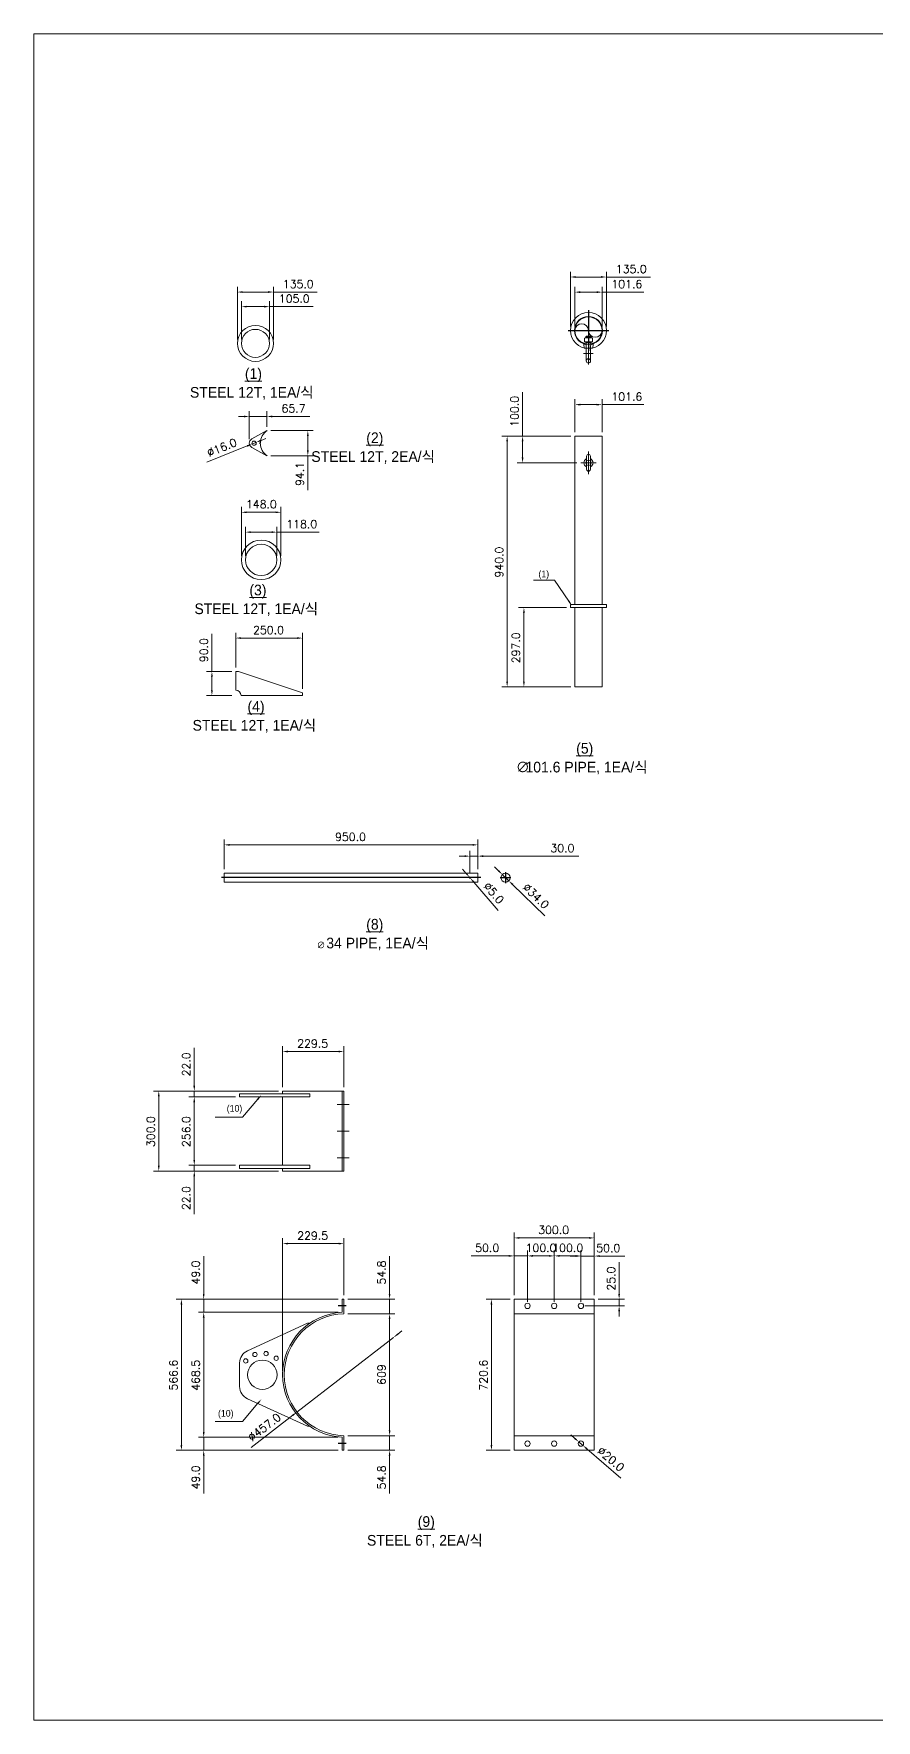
# Model space of a CAD drawing. Header units: millimetres. Extents: x -2 to 716, y -3 to 550.
# Drawn here: x -2 to 274, y -3 to 550 of the extents above; entities that cross this region are included whole.
import ezdxf

# ---------------------------------------------------------------- set-up
doc = ezdxf.new("R2010")
doc.units = ezdxf.units.MM
doc.layers.get('0').update_dxf_attribs({"lineweight": 15})
doc.layers.add('6', color=6, linetype='Continuous', lineweight=20)
doc.layers.add('8', color=8, linetype='Continuous')
doc.styles.get("Standard").update_dxf_attribs({"font": 'H2GTRE.TTF'})
doc.styles.add('SYH', font='simplex.shx', dxfattribs={"bigfont": 'whgtxt.shx'})
doc.styles.add('굴림체', font='')
doc.styles.get('굴림체').set_extended_font_data('GulimChe')

# ---------------------------------------------------------------- blocks, each defined once
blk = doc.blocks.new('A$C5DC33944')
at = {"color": 4}
for p, q in [((-1518, 2513.7), (-1518, 2719.3)), ((-1383, 2513.7), (-1383, 2719.3)), ((-2765.4, 2465.5), (-2765.4, 2662.9)), ((-2630.4, 2465.5), (-2630.4, 2662.9)), ((-1501.3, 2513.7), (-1501.3, 2662.6)), ((-1498, 2699.3), (-1403, 2699.3)), ((-1399.7, 2513.7), (-1399.7, 2662.6)), ((-1383, 2699.3), (-1218.7, 2699.3)), ((-2750.4, 2465.5), (-2750.4, 2608.2)), ((-2745.4, 2642.9), (-2650.4, 2642.9)), ((-2645.4, 2465.5), (-2645.4, 2608.2)), ((-2630.4, 2642.9), (-2466.1, 2642.9)), ((-1481.3, 2642.6), (-1419.7, 2642.6)), ((-1399.7, 2642.6), (-1242.5, 2642.6)), ((-2730.4, 2588.2), (-2665.4, 2588.2)), ((-2645.4, 2588.2), (-2481.1, 2588.2)), ((-1697.2, 2102.7), (-1697.2, 2267)), ((-1501.3, 2117.7), (-1501.3, 2240.7)), ((-1481.3, 2220.7), (-1419.7, 2220.7)), ((-1399.7, 2117.7), (-1399.7, 2240.7)), ((-1399.7, 2220.7), (-1242.5, 2220.7)), ((-2740.9, 2176.4), (-2760.9, 2176.4)), ((-2720.9, 2091.3), (-2720.9, 2196.4)), ((-2720.9, 2176.4), (-2655.2, 2176.4)), ((-2655.2, 2137.9), (-2655.2, 2196.4)), ((-2635.2, 2176.4), (-2493.7, 2176.4)), ((-2676.9, 2086.8), (-2658.4, 2094.3)), ((-2639.6, 2123.3), (-2481.6, 2123.3)), ((-2501.6, 2103.3), (-2501.6, 2049.3)), ((-1516.3, 2102.7), (-1775, 2102.7)), ((-1516.3, 2102.7), (-1717.2, 2102.7)), ((-2879.9, 2004.9), (-2728.9, 2065.8)), ((-2695.5, 2079.3), (-2710.3, 2073.3)), ((-2639.6, 2029.3), (-2481.6, 2029.3)), ((-2501.6, 2029.3), (-2501.6, 1900.7)), ((-1755, 2082.7), (-1755, 1182.7)), ((-1697.2, 2022.7), (-1697.2, 2082.7)), ((-1494, 2002.7), (-1717.2, 2002.7)), ((-2750.4, 1653.9), (-2750.4, 1837.2)), ((-2602.4, 1653.9), (-2602.4, 1837.2)), ((-2730.4, 1817.2), (-2622.4, 1817.2)), ((-2735.4, 1653.9), (-2735.4, 1762.8)), ((-2715.4, 1742.8), (-2637.4, 1742.8)), ((-2617.4, 1653.9), (-2617.4, 1762.8)), ((-2617.4, 1742.8), (-2458.8, 1742.8)), ((-1577.6, 1562.1), (-1656.3, 1562.1)), ((-1524, 1483.8), (-1577.6, 1562.1)), ((-1533, 1459.7), (-1712.2, 1459.7)), ((-1692.2, 1182.7), (-1692.2, 1439.7)), ((-2860.9, 1220.3), (-2860.9, 1361.8)), ((-2771.9, 1235.3), (-2771.9, 1365.6)), ((-2751.9, 1345.6), (-2541.9, 1345.6)), ((-2521.9, 1155.3), (-2521.9, 1365.6)), ((-2786.9, 1220.3), (-2880.9, 1220.3)), ((-2860.9, 1150.3), (-2860.9, 1200.3)), ((-1516.3, 1162.7), (-1775, 1162.7)), ((-1516.3, 1162.7), (-1712.2, 1162.7)), ((-2786.9, 1130.3), (-2880.9, 1130.3)), ((-2814.7, 479.6), (-2814.7, 590.3)), ((-2794.7, 570.3), (-1884.7, 570.3)), ((-1864.7, 479.6), (-1864.7, 590.3)), ((-1914.7, 528), (-1934.7, 528)), ((-1894.7, 462.6), (-1894.7, 548)), ((-1894.7, 528), (-1864.7, 528)), ((-1864.7, 479.6), (-1864.7, 548)), ((-1844.7, 528), (-1486.6, 528)), ((-1909.4, 464.6), (-1922.5, 479.8)), ((-1896.3, 449.5), (-1893.1, 445.7)), ((-1787.6, 473.4), (-1802, 487.4)), ((-1773.3, 459.5), (-1749, 435.7)), ((-1788.5, 324.6), (-1880, 430.6)), ((-1613.9, 304.2), (-1734.6, 421.8)), ((-2596.1, -337.6), (-2596.1, -184.5)), ((-2366.6, -337.6), (-2366.6, -184.5)), ((-2927, -332.6), (-2927, -191.1)), ((-2576.1, -204.5), (-2386.6, -204.5)), ((-2611.1, -352.6), (-3080, -352.6)), ((-3060, -372.6), (-3060, -632.6)), ((-2611.1, -352.6), (-2947, -352.6)), ((-2772.1, -374.6), (-2947, -374.6)), ((-2824.1, -374.6), (-2947, -374.6)), ((-2927, -374.6), (-2927, -352.6)), ((-2927, -610.6), (-2927, -394.6)), ((-2927, -394.6), (-2927, -414.6)), ((-2688.7, -382.9), (-2746.4, -450.6)), ((-2746.4, -450.6), (-2848.4, -450.6)), ((-2772.1, -630.6), (-2947, -630.6)), ((-2824.1, -630.6), (-2947, -630.6)), ((-2927, -610.6), (-2927, -590.6)), ((-2927, -630.6), (-2927, -652.6)), ((-2611.1, -652.6), (-3080, -652.6)), ((-2611.1, -652.6), (-2947, -652.6)), ((-2927, -672.6), (-2927, -814)), ((-1728.8, -1118.1), (-1728.8, -883.3)), ((-1428.8, -1118.1), (-1428.8, -883.3)), ((-2596.1, -1401.4), (-2596.1, -904.7)), ((-2576.1, -924.7), (-2386.6, -924.7)), ((-2366.6, -1118.1), (-2366.6, -904.7)), ((-1708.8, -903.3), (-1448.8, -903.3)), ((-2891.6, -1113.1), (-2891.6, -971.6)), ((-2195.4, -1113.1), (-2195.4, -971.6)), ((-1748.8, -970.7), (-1889.8, -970.7)), ((-1728.8, -1118.1), (-1728.8, -950.7)), ((-1678.8, -970.7), (-1728.8, -970.7)), ((-1678.8, -1143.1), (-1678.8, -950.7)), ((-1678.8, -1143.1), (-1678.8, -950.7)), ((-1658.8, -970.7), (-1598.8, -970.7)), ((-1658.8, -970.7), (-1638.8, -970.7)), ((-1578.8, -1143.1), (-1578.8, -950.7)), ((-1578.8, -1143.1), (-1578.8, -950.7)), ((-1558.8, -970.7), (-1498.8, -970.7)), ((-1498.8, -971.3), (-1518.8, -971.3)), ((-1478.8, -1143.1), (-1478.8, -950.7)), ((-1478.8, -1143.1), (-1478.8, -951.3)), ((-1478.8, -971.3), (-1428.8, -971.3)), ((-1428.8, -1118.1), (-1428.8, -951.3)), ((-1408.8, -971.3), (-1314.8, -971.3)), ((-1335.6, -1113.1), (-1335.6, -994.4)), ((-2387.6, -1133.1), (-2995.1, -1133.1)), ((-2387.6, -1133.1), (-2911.6, -1133.1)), ((-2891.6, -1182.1), (-2891.6, -1133.1)), ((-2351.6, -1133.1), (-2175.4, -1133.1)), ((-2195.4, -1187.9), (-2195.4, -1133.1)), ((-1743.8, -1133.1), (-1833.9, -1133.1)), ((-1413.8, -1133.1), (-1315.6, -1133.1)), ((-1335.6, -1158.1), (-1335.6, -1133.1)), ((-2975.1, -1153.1), (-2975.1, -1679.6)), ((-2387.6, -1182.1), (-2911.6, -1182.1)), ((-2387.6, -1182.1), (-2911.6, -1182.1)), ((-2351.6, -1187.9), (-2175.4, -1187.9)), ((-2351.6, -1187.9), (-2175.4, -1187.9)), ((-1813.9, -1153.1), (-1813.9, -1679.6)), ((-1463.8, -1158.1), (-1315.6, -1158.1)), ((-1335.6, -1178.1), (-1335.6, -1198.1)), ((-2891.6, -1202.1), (-2891.6, -1222.1)), ((-2891.6, -1630.6), (-2891.6, -1202.1)), ((-2195.4, -1207.9), (-2195.4, -1227.9)), ((-2195.4, -1207.9), (-2195.4, -1624.8)), ((-2165.1, -1264.3), (-2149.3, -1252.1)), ((-2180.9, -1276.5), (-2542.4, -1556.2)), ((-2688.7, -1523.4), (-2746.4, -1591.1)), ((-2714.1, -1689), (-2558.2, -1568.4)), ((-2891.6, -1630.6), (-2891.6, -1610.6)), ((-2746.4, -1591.1), (-2848.4, -1591.1)), ((-2195.4, -1624.8), (-2195.4, -1604.8)), ((-1501.5, -1655), (-1516.6, -1641.9)), ((-2387.6, -1699.6), (-2995.1, -1699.6)), ((-2387.6, -1650.6), (-2911.6, -1650.6)), ((-2387.6, -1650.6), (-2911.6, -1650.6)), ((-2387.6, -1699.6), (-2911.6, -1699.6)), ((-2891.6, -1650.6), (-2891.6, -1699.6)), ((-2351.6, -1644.8), (-2175.4, -1644.8)), ((-2351.6, -1644.8), (-2175.4, -1644.8)), ((-2351.6, -1699.6), (-2175.4, -1699.6)), ((-2195.4, -1644.8), (-2195.4, -1699.6)), ((-1743.8, -1699.6), (-1833.9, -1699.6)), ((-1486.4, -1668.1), (-1471.3, -1681.2)), ((-1328.7, -1804.6), (-1456.2, -1694.3)), ((-2891.6, -1719.6), (-2891.6, -1861.1)), ((-2195.4, -1719.6), (-2195.4, -1861.1))]:
    blk.add_line(p, q, dxfattribs=at)
for p, q in [((-1465.5, 2470.2), (-1462.7, 2471.8)), ((-1465.5, 2455.8), (-1465.5, 2470.2)), ((-1462.7, 2471.8), (-1438.3, 2471.8)), ((-1460.5, 2475.4), (-1458, 2477.9)), ((-1440.5, 2475.4), (-1460.5, 2475.4)), ((-1460.5, 2471.8), (-1460.5, 2475.4)), ((-1459, 2471.8), (-1459, 2476.9)), ((-1443, 2477.9), (-1458, 2477.9)), ((-1450.5, 2455.8), (-1450.5, 2470.2)), ((-1440.5, 2475.4), (-1443, 2477.9)), ((-1442, 2471.8), (-1442, 2476.9)), ((-1440.5, 2471.8), (-1440.5, 2475.4)), ((-1435.5, 2470.2), (-1438.3, 2471.8)), ((-1435.5, 2455.8), (-1435.5, 2470.2)), ((-1468, 2447.9), (-1433, 2447.9)), ((-1466.3, 2432.8), (-1468, 2447.9)), ((-1466, 2432.9), (-1458.5, 2432.9)), ((-1465.5, 2455.8), (-1435.5, 2455.8)), ((-1460.5, 2453.9), (-1460.5, 2455.8)), ((-1460.5, 2453.9), (-1440.5, 2453.9)), ((-1459, 2452.3), (-1459, 2455.8)), ((-1458.5, 2384.9), (-1458.5, 2442.5)), ((-1442.5, 2432.9), (-1458.5, 2432.9)), ((-1442.5, 2384.9), (-1442.5, 2442.5)), ((-1442.5, 2432.9), (-1435, 2432.9)), ((-1442, 2452.3), (-1442, 2455.8)), ((-1440.5, 2453.9), (-1440.5, 2455.8)), ((-1434.7, 2432.8), (-1433, 2447.9)), ((-2711.4, 2092.2), (-2654.6, 2123.3)), ((-1399.7, 2102.7), (-1501.3, 2102.7)), ((-1501.3, 1471.7), (-1501.3, 2102.7)), ((-1399.7, 1471.7), (-1399.7, 2102.7)), ((-2711.4, 2060.4), (-2654.6, 2029.3)), ((-2683.1, 2076.3), (-2679.2, 2078.7)), ((-2683.1, 2076.3), (-2679.2, 2073.9)), ((-1457.6, 1978.3), (-1457.6, 2027)), ((-1443.4, 1978.3), (-1443.4, 2027)), ((-1518, 1471.7), (-1383, 1471.7)), ((-1518, 1459.7), (-1518, 1471.7)), ((-1383, 1459.7), (-1518, 1459.7)), ((-1501.3, 1162.7), (-1501.3, 1459.7)), ((-1399.7, 1162.7), (-1399.7, 1459.7)), ((-1383, 1471.7), (-1383, 1459.7)), ((-2771.9, 1220.3), (-2771.9, 1150.3)), ((-2771.9, 1220.3), (-2761.9, 1220.3)), ((-2521.9, 1140.3), (-2761.9, 1220.3)), ((-2521.9, 1130.3), (-2521.9, 1140.3)), ((-1399.7, 1162.7), (-1501.3, 1162.7)), ((-2751.9, 1130.3), (-2521.9, 1130.3)), ((-2814.7, 430.6), (-2814.7, 464.6)), ((-1864.7, 464.6), (-2814.7, 464.6)), ((-1864.7, 430.6), (-1864.7, 464.6)), ((-1864.7, 430.6), (-2814.7, 430.6)), ((-2494.7, -362.6), (-2757.1, -362.6)), ((-2757.1, -374.6), (-2757.1, -362.6)), ((-2494.7, -374.6), (-2757.1, -374.6)), ((-2366.6, -352.6), (-2596.1, -352.6)), ((-2596.1, -362.6), (-2596.1, -352.6)), ((-2596.1, -630.6), (-2596.1, -374.6)), ((-2494.7, -374.6), (-2494.7, -362.6)), ((-2372.6, -652.6), (-2372.6, -352.6)), ((-2366.6, -652.6), (-2366.6, -352.6)), ((-2494.7, -630.6), (-2757.1, -630.6)), ((-2757.1, -642.6), (-2757.1, -630.6)), ((-2494.7, -642.6), (-2494.7, -630.6)), ((-2494.7, -642.6), (-2757.1, -642.6)), ((-2596.1, -652.6), (-2596.1, -642.6)), ((-2366.6, -652.6), (-2596.1, -652.6)), ((-2372.6, -1182.1), (-2372.6, -1133.1)), ((-2372.6, -1133.1), (-2366.6, -1133.1)), ((-2366.6, -1187.9), (-2366.6, -1133.1)), ((-1428.8, -1133.1), (-1728.8, -1133.1)), ((-1728.8, -1133.1), (-1728.8, -1699.6)), ((-1428.8, -1133.1), (-1428.8, -1699.6)), ((-1428.8, -1187.9), (-1728.8, -1187.9)), ((-2503.1, -1223.3), (-2728, -1326.5)), ((-2494.7, -1223.3), (-2503.1, -1223.3)), ((-2757.1, -1371.9), (-2757.1, -1460.8)), ((-2503.1, -1609.4), (-2728, -1506.2)), ((-2494.7, -1609.4), (-2503.1, -1609.4)), ((-2372.6, -1650.6), (-2372.6, -1699.6)), ((-2372.6, -1699.6), (-2366.6, -1699.6)), ((-2366.6, -1644.8), (-2366.6, -1699.6)), ((-1428.8, -1644.8), (-1728.8, -1644.8)), ((-1428.8, -1699.6), (-1728.8, -1699.6))]:
    blk.add_line(p, q)
for radius in [67.5, 52.5, 50.8]:
    blk.add_circle((-1450.5, 2498.7), radius, dxfattribs=at)
for centre, radius in [((-2697.9, 2450.5), 67.5), ((-2697.9, 2450.5), 52.5), ((-2702.9, 2076.3), 8), ((-1450.5, 2002.7), 9.97), ((-1450.5, 2002.7), 9.97), ((-2676.4, 1638.9), 74), ((-2676.4, 1638.9), 59), ((-1894.7, 447.6), 2.5), ((-1761.1, 447.6), 17), ((-1678.8, -1158.1), 10), ((-1578.8, -1158.1), 10), ((-1478.8, -1158.1), 10), ((-2734, -1364.4), 8), ((-2672.1, -1416.4), 55), ((-2699.8, -1340.4), 8), ((-2658.1, -1336.8), 8), ((-2620.2, -1354.5), 8), ((-1678.8, -1674.6), 10), ((-1578.8, -1674.6), 10), ((-1478.8, -1674.6), 10)]:
    blk.add_circle(centre, radius)
for centre, radius, start, end in [((-1475.9, 2498.7), 25.4, 0, 180), ((-1425.1, 2498.7), 25.4, 180, 0), ((-1450.5, 2384.9), 8, 0, 180)]:
    blk.add_arc(centre, radius, start, end, dxfattribs=at)
for centre, radius, start, end in [((-1458, 2453.7), 18.1, 65.5007, 114.4993), ((-1443, 2453.7), 18.1, 65.5007, 114.4993), ((-1462.1, 2450.9), 3.4, 298.07249, 61.92751), ((-1462.5, 2442.5), 4, 0, 58.92468), ((-1438.5, 2442.5), 4, 121.07532, 180), ((-1438.9, 2450.9), 3.4, 118.07249, 241.92751), ((-1450.5, 2384.9), 8, 180, 0), ((-2702.9, 2076.3), 18, 118.09998, 241.90002), ((-2622.1, 2076.3), 57.1, 124.61536, 177.60587), ((-2622.1, 2076.3), 57.1, 182.39413, 235.38464), ((-1450.5, 2027), 7.12, 0, 180), ((-1450.5, 2002.7), 17.1, 114.62432, 245.37568), ((-1450.5, 1978.5), 7.12, 180, 0), ((-1450.5, 2002.7), 17.1, 294.62432, 65.37568), ((-2771.9, 1130.3), 20, 0, 90), ((-2361.6, -1416.4), 234.5, 92.68864, 267.31136), ((-2361.6, -1416.4), 228.5, 91.25384, 268.74616), ((-2707.1, -1371.9), 50, 114.65652, 180), ((-2707.1, -1460.8), 50, 180, 245.34348)]:
    blk.add_arc(centre, radius, start, end)
for points in [[(-1498, 2702.7), (-1498, 2696), (-1518, 2699.3)], [(-1403, 2702.7), (-1403, 2696), (-1383, 2699.3)], [(-2745.4, 2646.3), (-2745.4, 2639.6), (-2765.4, 2642.9)], [(-2650.4, 2646.3), (-2650.4, 2639.6), (-2630.4, 2642.9)], [(-1481.3, 2645.9), (-1481.3, 2639.2), (-1501.3, 2642.6)], [(-1419.7, 2645.9), (-1419.7, 2639.2), (-1399.7, 2642.6)], [(-2730.4, 2591.5), (-2730.4, 2584.9), (-2750.4, 2588.2)], [(-2665.4, 2591.5), (-2665.4, 2584.9), (-2645.4, 2588.2)], [(-1481.3, 2224.1), (-1481.3, 2217.4), (-1501.3, 2220.7)], [(-1419.7, 2224.1), (-1419.7, 2217.4), (-1399.7, 2220.7)], [(-2740.9, 2179.7), (-2740.9, 2173), (-2720.9, 2176.4)], [(-2635.2, 2179.7), (-2635.2, 2173), (-2655.2, 2176.4)], [(-2678.2, 2089.9), (-2675.7, 2083.7), (-2695.5, 2079.3)], [(-2504.9, 2103.3), (-2498.3, 2103.3), (-2501.6, 2123.3)], [(-1758.3, 2082.7), (-1751.7, 2082.7), (-1755, 2102.7)], [(-1700.5, 2082.7), (-1693.9, 2082.7), (-1697.2, 2102.7)], [(-2730.1, 2068.9), (-2727.6, 2062.7), (-2710.3, 2073.3)], [(-2504.9, 2049.3), (-2498.3, 2049.3), (-2501.6, 2029.3)], [(-1700.5, 2022.7), (-1693.9, 2022.7), (-1697.2, 2002.7)], [(-2730.4, 1820.5), (-2730.4, 1813.9), (-2750.4, 1817.2)], [(-2622.4, 1820.5), (-2622.4, 1813.9), (-2602.4, 1817.2)], [(-2715.4, 1746.1), (-2715.4, 1739.4), (-2735.4, 1742.8)], [(-2637.4, 1746.1), (-2637.4, 1739.4), (-2617.4, 1742.8)], [(-1695.5, 1439.7), (-1688.9, 1439.7), (-1692.2, 1459.7)], [(-1521.3, 1485.7), (-1512.8, 1467.3), (-1526.8, 1481.9)], [(-2751.9, 1348.9), (-2751.9, 1342.3), (-2771.9, 1345.6)], [(-2541.9, 1348.9), (-2541.9, 1342.3), (-2521.9, 1345.6)], [(-2864.2, 1200.3), (-2857.6, 1200.3), (-2860.9, 1220.3)], [(-2864.2, 1150.3), (-2857.6, 1150.3), (-2860.9, 1130.3)], [(-1758.3, 1182.7), (-1751.7, 1182.7), (-1755, 1162.7)], [(-1695.5, 1182.7), (-1688.9, 1182.7), (-1692.2, 1162.7)], [(-2794.7, 573.6), (-2794.7, 567), (-2814.7, 570.3)], [(-1884.7, 573.6), (-1884.7, 567), (-1864.7, 570.3)], [(-1914.7, 531.4), (-1914.7, 524.7), (-1894.7, 528)], [(-1844.7, 531.4), (-1844.7, 524.7), (-1864.7, 528)], [(-1906.9, 466.8), (-1911.9, 462.5), (-1896.3, 449.5)], [(-1877.5, 432.8), (-1882.5, 428.4), (-1893.1, 445.7)], [(-1785.3, 475.8), (-1790, 471), (-1773.3, 459.5)], [(-1732.3, 424.2), (-1737, 419.4), (-1749, 435.7)], [(-2576.1, -201.1), (-2576.1, -207.8), (-2596.1, -204.5)], [(-2386.6, -201.1), (-2386.6, -207.8), (-2366.6, -204.5)], [(-3063.3, -372.6), (-3056.6, -372.6), (-3060, -352.6)], [(-2930.4, -332.6), (-2923.7, -332.6), (-2927, -352.6)], [(-2930.4, -394.6), (-2923.7, -394.6), (-2927, -374.6)], [(-2930.4, -394.6), (-2923.7, -394.6), (-2927, -374.6)], [(-2691.2, -380.7), (-2675.7, -367.7), (-2686.2, -385)], [(-2930.4, -610.6), (-2923.7, -610.6), (-2927, -630.6)], [(-2930.4, -610.6), (-2923.7, -610.6), (-2927, -630.6)], [(-3063.3, -632.6), (-3056.6, -632.6), (-3060, -652.6)], [(-2930.4, -672.6), (-2923.7, -672.6), (-2927, -652.6)], [(-2576.1, -921.3), (-2576.1, -928), (-2596.1, -924.7)], [(-2386.6, -921.3), (-2386.6, -928), (-2366.6, -924.7)], [(-1708.8, -900), (-1708.8, -906.7), (-1728.8, -903.3)], [(-1448.8, -900), (-1448.8, -906.7), (-1428.8, -903.3)], [(-1748.8, -967.4), (-1748.8, -974), (-1728.8, -970.7)], [(-1658.8, -967.4), (-1658.8, -974), (-1678.8, -970.7)], [(-1658.8, -967.4), (-1658.8, -974), (-1678.8, -970.7)], [(-1598.8, -967.4), (-1598.8, -974), (-1578.8, -970.7)], [(-1558.8, -967.4), (-1558.8, -974), (-1578.8, -970.7)], [(-1498.8, -967.4), (-1498.8, -974), (-1478.8, -970.7)], [(-1498.8, -967.9), (-1498.8, -974.6), (-1478.8, -971.3)], [(-1408.8, -967.9), (-1408.8, -974.6), (-1428.8, -971.3)], [(-2978.5, -1153.1), (-2971.8, -1153.1), (-2975.1, -1133.1)], [(-2895, -1113.1), (-2888.3, -1113.1), (-2891.6, -1133.1)], [(-2198.7, -1113.1), (-2192.1, -1113.1), (-2195.4, -1133.1)], [(-1817.3, -1153.1), (-1810.6, -1153.1), (-1813.9, -1133.1)], [(-1339, -1113.1), (-1332.3, -1113.1), (-1335.6, -1133.1)], [(-2895, -1202.1), (-2888.3, -1202.1), (-2891.6, -1182.1)], [(-2895, -1202.1), (-2888.3, -1202.1), (-2891.6, -1182.1)], [(-2198.7, -1207.9), (-2192.1, -1207.9), (-2195.4, -1187.9)], [(-2198.7, -1207.9), (-2192.1, -1207.9), (-2195.4, -1187.9)], [(-1339, -1178.1), (-1332.3, -1178.1), (-1335.6, -1158.1)], [(-2167.1, -1261.7), (-2163, -1266.9), (-2180.9, -1276.5)], [(-2691.2, -1521.3), (-2675.7, -1508.2), (-2686.2, -1525.6)], [(-2560.2, -1565.8), (-2556.1, -1571), (-2542.4, -1556.2)], [(-2895, -1630.6), (-2888.3, -1630.6), (-2891.6, -1650.6)], [(-2895, -1630.6), (-2888.3, -1630.6), (-2891.6, -1650.6)], [(-2198.7, -1624.8), (-2192.1, -1624.8), (-2195.4, -1644.8)], [(-2198.7, -1624.8), (-2192.1, -1624.8), (-2195.4, -1644.8)], [(-2978.5, -1679.6), (-2971.8, -1679.6), (-2975.1, -1699.6)], [(-2895, -1719.6), (-2888.3, -1719.6), (-2891.6, -1699.6)], [(-2198.7, -1719.6), (-2192.1, -1719.6), (-2195.4, -1699.6)], [(-1817.3, -1679.6), (-1810.6, -1679.6), (-1813.9, -1699.6)], [(-1499.3, -1652.5), (-1503.7, -1657.5), (-1486.4, -1668.1)], [(-1454, -1691.8), (-1458.3, -1696.8), (-1471.3, -1681.2)]]:
    blk.add_solid(points, dxfattribs=at)
at = {"layer": '6'}
for p, q in [((-1450.5, 2370.9), (-1450.5, 2487.2)), ((-1469.4, 2412.9), (-1432.6, 2412.9)), ((-1450.5, 1981.4), (-1450.5, 2024.1)), ((-1450.5, 1981.4), (-1450.5, 2024.1)), ((-1471.9, 2002.7), (-1429.1, 2002.7)), ((-1471.9, 2002.7), (-1429.1, 2002.7)), ((-2346.5, -402.6), (-2391.9, -402.6)), ((-2346.5, -502.6), (-2391.9, -502.6)), ((-2346.5, -602.6), (-2391.9, -602.6))]:
    blk.add_line(p, q, dxfattribs=at)
at = {"layer": '6', "ltscale": 20}
for p, q in [((-1450.5, 1960), (-1450.5, 2045.5)), ((-1479, 2002.7), (-1422, 2002.7))]:
    blk.add_line(p, q, dxfattribs=at)
at = {"layer": '8'}
for p, q in [((-1450.5, 2574.9), (-1450.5, 2422.5)), ((-1526.7, 2498.7), (-1374.3, 2498.7)), ((-1853.1, 447.6), (-2824.7, 447.6)), ((-1781.5, 447.6), (-1740.7, 447.6)), ((-1761.1, 468), (-1761.1, 427.2)), ((-2357.6, -1158.1), (-2387.6, -1158.1)), ((-2357.6, -1674.6), (-2387.6, -1674.6))]:
    blk.add_line(p, q, dxfattribs=at)
at = {"color": 4, "style": 'SYH'}
for s, p in [('135.0', (-1348, 2714.3)), ('135.0', (-2595.4, 2657.9)), ('101.6', (-1364.7, 2657.6)), ('105.0', (-2610.4, 2603.2)), ('65.7', (-2600.2, 2191.4)), ('101.6', (-1364.7, 2235.7)), ('148.0', (-2733.5, 1832.2)), ('118.0', (-2582.4, 1757.8)), ('250.0', (-2706.9, 1360.6)), ('950.0', (-2399.7, 585.3)), ('30.0', (-1593, 543)), ('229.5', (-2541.4, -189.5)), ('229.5', (-2541.4, -909.7)), ('300.0', (-1638.8, -888.3)), ('50.0', (-1874.8, -955.7)), ('100.0', (-1686, -955.7)), ('100.0', (-1586, -955.7)), ('50.0', (-1421.2, -956.3))]:
    blk.add_text(s, height=30, dxfattribs=at).set_placement(p)
for s, height, p in [('%%U(1)', 40, (-2737.4, 2317.4)), ('STEEL 12T, 1EA/식', 40, (-2943.1, 2246.9)), ('%%U(2)', 40, (-2282.7, 2076.6)), ('STEEL 12T, 2EA/식', 40, (-2488.5, 2006.2)), ('(1)', 25, (-1637.7, 1573.7)), ('%%U(3)', 40, (-2720.5, 1505.8)), ('STEEL 12T, 1EA/식', 40, (-2926.2, 1435.4)), ('%%U(4)', 40, (-2727.6, 1069.1)), ('STEEL 12T, 1EA/식', 40, (-2933.3, 998.6)), ('%%U(5)', 40, (-1496.4, 912.4)), ('101.6 PIPE, 1EA/식', 40, (-1686.3, 841.9)), ('%%U(8)', 40, (-2282.9, 252.7)), ('34 PIPE, 1EA/식', 40, (-2432.4, 182.2)), ('(10)', 25, (-2805.4, -430)), ('(10)', 25, (-2838.1, -1573.3)), ('%%U(9)', 40, (-2089.9, -1986.6)), ('STEEL 6T, 2EA/식', 40, (-2280, -2057))]:
    blk.add_text(s, height=height).set_placement(p)
for s, rotation, p in [('100.0', 90, (-1712.2, 2137.7)), ('∅16.0', 21.95571, (-2871.6, 2024.5)), ('94.1', 90, (-2516.6, 1915.7)), ('940.0', 90, (-1770, 1572.7)), ('90.0', 90, (-2875.9, 1255.3)), ('297.0', 90, (-1707.2, 1251.2)), ('∅5.0', 310.81362, (-1845.8, 413.9)), ('∅34.0', 315.76038, (-1699.1, 408.1)), ('22.0', 90, (-2942, -297.6)), ('300.0', 90, (-3075, -562.6)), ('256.0', 90, (-2942, -562.6)), ('22.0', 90, (-2942, -799)), ('49.0', 90, (-2906.6, -1078.1)), ('54.8', 90, (-2210.4, -1078.1)), ('25.0', 90, (-1350.6, -1100.9)), ('566.6', 90, (-2990.1, -1475.6)), ('468.5', 90, (-2906.6, -1476.4)), ('609', 90, (-2210.4, -1454.2)), ('720.6', 90, (-1828.9, -1475.6)), ('∅457.0', 37.72576, (-2711.4, -1668)), ('∅20.0', 319.12248, (-1419.9, -1705.8)), ('49.0', 90, (-2906.6, -1846.1)), ('54.8', 90, (-2210.4, -1846.1))]:
    blk.add_text(s, height=30, rotation=rotation, dxfattribs=at).set_placement(p)
at = {"style": '굴림체'}
for height, p in [(40, (-1722.3, 841.9)), (25, (-2468.4, 182.2))]:
    blk.add_text('∅', height=height, dxfattribs=at).set_placement(p)

msp = doc.modelspace()

# ---------------------------------------------------------------- linework, layer by layer
msp.add_lwpolyline([(-2.47, 550.27), (-2.47, -3), (715.55, -3), (715.55, 550.27), (-2.47, 550.27)])

# ---------------------------------------------------------------- block references
at = {"xscale": 0.08750000000000001, "yscale": 0.08750000000000001, "zscale": 0.08750000000000001}
msp.add_blockref('A$C5DC33944', (306.25, 234.27), dxfattribs=at)

doc.saveas('drawing.dxf')
